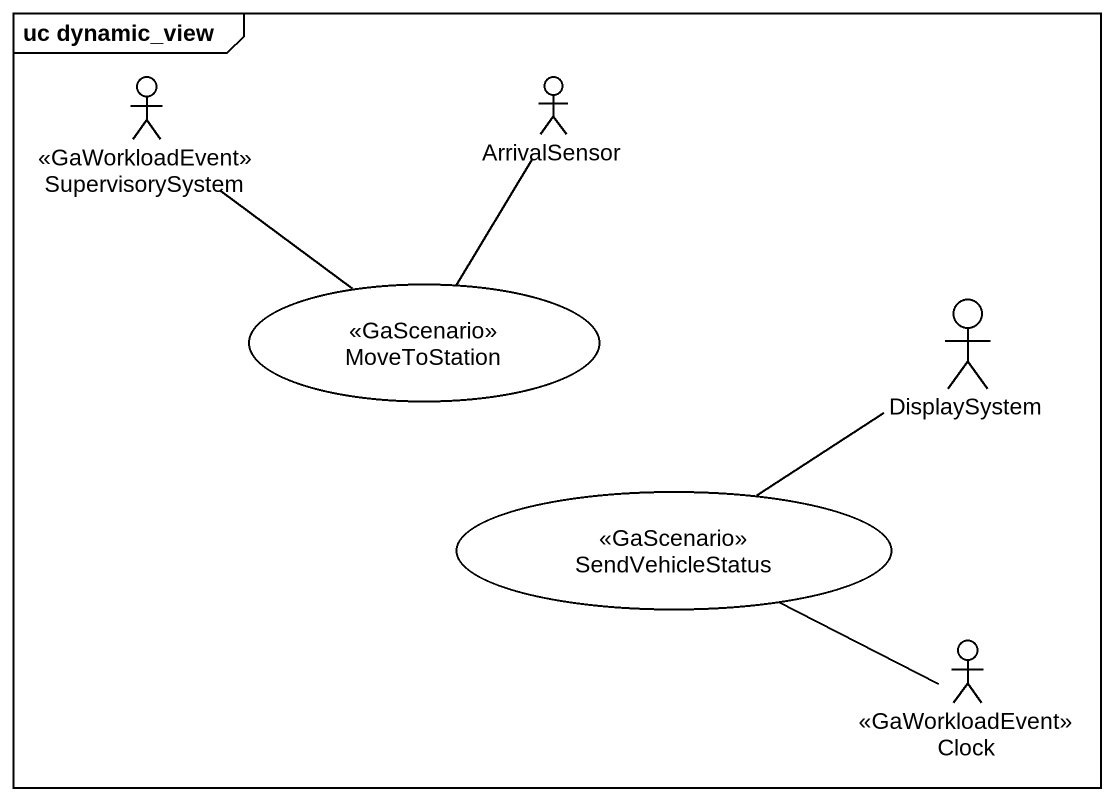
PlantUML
@startuml
mainframe uc dynamic_view
actor SupervisorySystem <<GaWorkloadEvent>>
actor ArrivalSensor
usecase MoveToStation <<GaScenario>>
actor DisplaySystem
usecase SendVehicleStatus <<GaScenario>>
actor Clock <<GaWorkloadEvent>>
SupervisorySystem -- MoveToStation
ArrivalSensor -- MoveToStation
DisplaySystem -- SendVehicleStatus
Clock -left- SendVehicleStatus
@enduml
